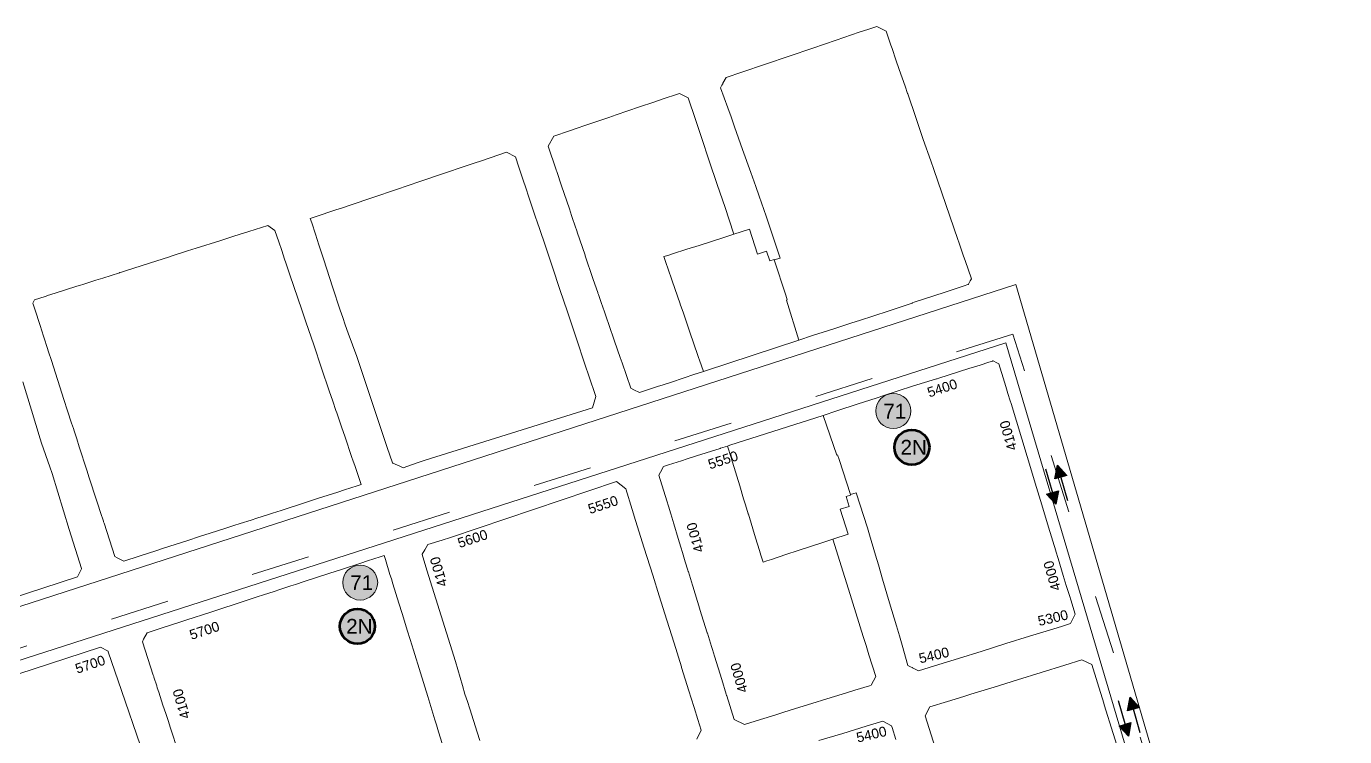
# Model space of a CAD drawing. Header units: millimetres. Extents: x 11558 to 23675, y 49449 to 61482.
# Drawn here: x 15200 to 15735, y 58003 to 58292 of the extents above; entities that cross this region are included whole.
import ezdxf

# ---------------------------------------------------------------- set-up
doc = ezdxf.new("R2010")
doc.units = ezdxf.units.MM
doc.linetypes.add('ACAD_ISO03W100', pattern=[30, 12, -18])
for name, color, linetype in [('0. Plano Base - PLANO', 254, 'Continuous'), ('0. Plano base - sentido calles', 253, 'Continuous'), ('0.BARRIOS - DIVISIÓN', 12, 'ACAD_ISO03W100'), ('7. puesta en valor CC la lucila', 212, 'Continuous'), ('numeración', 7, 'Continuous')]:
    doc.layers.add(name, color=color, linetype=linetype)
for name, color, linetype, true_color in [('Linea 175', 7, 'Continuous', 0x1090da), ('Linea 71 IDA', 7, 'Continuous', 0xff2424), ('Linea 71 REGRESO', 7, 'Continuous', 0x2e62ff)]:
    doc.layers.add(name, color=color, linetype=linetype, true_color=true_color)
doc.layers.get('7. puesta en valor CC la lucila').off()
doc.styles.get("Standard").update_dxf_attribs({"font": 'arial.ttf'})

# ---------------------------------------------------------------- blocks, each defined once
blk = doc.blocks.new('MANZANAS')
at = {"layer": '0. Plano Base - PLANO', "color": 0, "linetype": 'Continuous', "lineweight": 5}
for points in [[(5634099.49, 6180027.43), (5634094.34, 6180032.32), (5634091.25, 6180035.26), (5634087.81, 6180038.53), (5634086.75, 6180039.53), (5634082.37, 6180043.69), (5634078.11, 6180043.69), (5634075.77, 6180041.26), (5634072.9, 6180038.26), (5634066.03, 6180031.1), (5634059.09, 6180023.87), (5634052.09, 6180016.57), (5634045.12, 6180009.31), (5634038.1, 6180001.99), (5634033.36, 6179997.05), (5634033.34, 6179994.4), (5634033.34, 6179994.2), (5634033.33, 6179993.5), (5634033.32, 6179992.33), (5634039.71, 6179986.46), (5634042.52, 6179983.85), (5634045.65, 6179980.92), (5634052.81, 6179974.21), (5634060.09, 6179967.4), (5634064.49, 6179963.28), (5634067.51, 6179960.45), (5634073.74, 6179954.62), (5634075.92, 6179952.58), (5634086.64, 6179942.09), (5634084.9, 6179940.33), (5634095.62, 6179929.83), (5634097.05, 6179928.43), (5634096.81, 6179928.19), (5634108.73, 6179916.03), (5634112.88, 6179920.25), (5634119.27, 6179926.74), (5634124.69, 6179932.2), (5634126.99, 6179934.52), (5634135.57, 6179943.19), (5634142.63, 6179950.62), (5634142.76, 6179950.76), (5634143.28, 6179951.3), (5634152.18, 6179960.45), (5634155.53, 6179963.87), (5634158.16, 6179966.58), (5634159.23, 6179967.69), (5634159.36, 6179967.82), (5634159.45, 6179967.93), (5634159.44, 6179969.57), (5634159.43, 6179970.49), (5634153.74, 6179975.89), (5634152.41, 6179977.16), (5634150.27, 6179979.19), (5634148.06, 6179981.29), (5634147.2, 6179982.11), (5634136.32, 6179992.44), (5634125.44, 6180002.78), (5634122.68, 6180005.4), (5634116.04, 6180011.71), (5634109.19, 6180018.21), (5634101.91, 6180025.13), (5634101.79, 6180025.24)], [(5634046.62, 6179918.89), (5634044.52, 6179920.88), (5634045.66, 6179922.04), (5634047.04, 6179923.43), (5634051.37, 6179927.8), (5634055.07, 6179931.53), (5634062.2, 6179938.72), (5634065.53, 6179942.09), (5634065.27, 6179942.34), (5634057.35, 6179949.97), (5634050.21, 6179956.86), (5634042.95, 6179963.86), (5634035.71, 6179970.83), (5634032.94, 6179973.5), (5634030.18, 6179976.17), (5634023.48, 6179982.63), (5634019.54, 6179982.58), (5634018.97, 6179981.99), (5634014.69, 6179977.53), (5634011.9, 6179974.62), (5634007.73, 6179970.27), (5634000.77, 6179963.02), (5633998.55, 6179960.71), (5633993.79, 6179955.74), (5633991.77, 6179953.64), (5633988.92, 6179950.67), (5633986.89, 6179948.56), (5633982.25, 6179943.72), (5633982.12, 6179939), (5633989.41, 6179932), (5633989.54, 6179931.87), (5633989.91, 6179931.51), (5633994.35, 6179927.25), (5634001.51, 6179920.38), (5634003.58, 6179918.38), (5634004.46, 6179917.54), (5634008.56, 6179913.6), (5634008.71, 6179913.46), (5634015.83, 6179906.61), (5634015.97, 6179906.49), (5634022.99, 6179899.74), (5634023.33, 6179899.42), (5634027.37, 6179895.58), (5634027.56, 6179895.4), (5634027.95, 6179895.03), (5634030.53, 6179892.57), (5634033.35, 6179889.9), (5634034.97, 6179888.37), (5634037.68, 6179885.79), (5634042.19, 6179881.52), (5634045.26, 6179878.6), (5634047.67, 6179876.31), (5634049.32, 6179874.75), (5634057.17, 6179867.29), (5634058.61, 6179867.32), (5634061.12, 6179867.35), (5634062.67, 6179868.94), (5634066.49, 6179872.84), (5634068.19, 6179874.58), (5634070.98, 6179877.43), (5634073.86, 6179880.38), (5634078, 6179884.61), (5634078.11, 6179884.73), (5634080.23, 6179886.89), (5634076.7, 6179890.25), (5634075.84, 6179891.06), (5634075.3, 6179891.58), (5634067.97, 6179898.56), (5634064, 6179902.33), (5634062.11, 6179904.14), (5634059.32, 6179906.8), (5634059.22, 6179906.89), (5634052, 6179913.76), (5634048.08, 6179917.49)], [(5634108.73, 6179916.03), (5634096.81, 6179928.19), (5634097.05, 6179928.43), (5634095.62, 6179929.83), (5634084.9, 6179940.33), (5634084.73, 6179940.51), (5634083.42, 6179939.17), (5634080.46, 6179942.07), (5634077.76, 6179939.32), (5634070.16, 6179946.76), (5634065.53, 6179942.09), (5634062.2, 6179938.72), (5634055.07, 6179931.53), (5634051.37, 6179927.8), (5634047.04, 6179923.43), (5634045.66, 6179922.04), (5634044.52, 6179920.88), (5634046.62, 6179918.89), (5634048.08, 6179917.49), (5634052, 6179913.76), (5634059.22, 6179906.89), (5634059.32, 6179906.8), (5634062.11, 6179904.14), (5634064, 6179902.33), (5634067.97, 6179898.56), (5634075.3, 6179891.58), (5634075.84, 6179891.06), (5634076.7, 6179890.25), (5634080.23, 6179886.89), (5634080.87, 6179887.54)], [(5634243.12, 6179885.92), (5634248.09, 6179880.84), (5634251.06, 6179877.8), (5634254.38, 6179874.41), (5634255.4, 6179873.37), (5634259.63, 6179869.05), (5634259.69, 6179864.79), (5634257.29, 6179862.42), (5634254.34, 6179859.49), (5634247.28, 6179852.52), (5634240.15, 6179845.47), (5634232.96, 6179838.36), (5634225.81, 6179831.29), (5634218.59, 6179824.16), (5634213.72, 6179819.35), (5634211.08, 6179819.29), (5634210.87, 6179819.28), (5634210.17, 6179819.27), (5634209, 6179819.24), (5634203.04, 6179825.54), (5634200.38, 6179828.31), (5634197.41, 6179831.4), (5634190.6, 6179838.46), (5634183.68, 6179845.63), (5634179.49, 6179849.97), (5634176.62, 6179852.95), (5634170.7, 6179859.09), (5634168.62, 6179861.24), (5634157.97, 6179871.8), (5634156.25, 6179870.04), (5634145.59, 6179880.6), (5634144.16, 6179882.02), (5634143.92, 6179881.76), (5634131.59, 6179893.51), (5634135.75, 6179897.72), (5634142.15, 6179904.2), (5634147.52, 6179909.71), (5634149.8, 6179912.04), (5634158.35, 6179920.75), (5634165.67, 6179927.91), (5634165.81, 6179928.05), (5634166.35, 6179928.57), (5634175.36, 6179937.61), (5634178.73, 6179941.01), (5634181.4, 6179943.68), (5634182.49, 6179944.77), (5634182.62, 6179944.9), (5634182.73, 6179945), (5634184.37, 6179945.01), (5634185.29, 6179945.01), (5634190.78, 6179939.41), (5634192.07, 6179938.09), (5634194.13, 6179935.98), (5634196.26, 6179933.8), (5634197.09, 6179932.95), (5634207.59, 6179922.23), (5634218.08, 6179911.51), (5634220.74, 6179908.79), (5634227.15, 6179902.24), (5634233.75, 6179895.49), (5634240.78, 6179888.31), (5634240.9, 6179888.19)], [(5633911.4, 6179869.93), (5633909.91, 6179868.38), (5633911.23, 6179867.1), (5633914.73, 6179863.67), (5633917.93, 6179860.55), (5633922.27, 6179856.3), (5633928.27, 6179850.44), (5633930.75, 6179848.02), (5633937.87, 6179841.06), (5633940.13, 6179838.87), (5633942.44, 6179836.61), (5633945.11, 6179834.16), (5633952.53, 6179827.34), (5633980.5, 6179800.32), (5633985.25, 6179795.72), (5633985.39, 6179795.73), (5633987.49, 6179795.85), (5633988.58, 6179795.91), (5633990.03, 6179795.99), (5633994.19, 6179800.38), (5633996.56, 6179802.89), (5634047.11, 6179853.01), (5634046.17, 6179857.68), (5634039.79, 6179863.85), (5634036.49, 6179867.03), (5634028.01, 6179875.21), (5634019.72, 6179883.22), (5634013.45, 6179889.27), (5634005.94, 6179896.52), (5633998.92, 6179903.3), (5633991.71, 6179910.26), (5633991.47, 6179910.49), (5633984.37, 6179917.35), (5633982.12, 6179919.52), (5633979.18, 6179922.37), (5633975.51, 6179925.9), (5633972.28, 6179929.02), (5633968.21, 6179928.97), (5633963.42, 6179923.99), (5633960.81, 6179921.28), (5633958.67, 6179919.06), (5633956.22, 6179916.51), (5633949.2, 6179909.22), (5633942.44, 6179902.19), (5633935.58, 6179895.07), (5633928.54, 6179887.75), (5633921.78, 6179880.72), (5633919.15, 6179877.99), (5633917.47, 6179876.24)], [(5634131.59, 6179893.51), (5634143.92, 6179881.76), (5634144.16, 6179882.02), (5634145.59, 6179880.6), (5634156.25, 6179870.04), (5634156.42, 6179869.87), (5634155.11, 6179868.54), (5634158.05, 6179865.63), (5634155.34, 6179862.89), (5634162.9, 6179855.4), (5634158.29, 6179850.7), (5634154.97, 6179847.32), (5634147.89, 6179840.09), (5634144.21, 6179836.33), (5634139.91, 6179831.94), (5634138.53, 6179830.54), (5634137.4, 6179829.38), (5634135.37, 6179831.44), (5634133.95, 6179832.89), (5634130.16, 6179836.75), (5634123.18, 6179843.87), (5634123.09, 6179843.96), (5634120.39, 6179846.71), (5634118.56, 6179848.58), (5634114.73, 6179852.49), (5634107.64, 6179859.71), (5634107.11, 6179860.25), (5634106.29, 6179861.09), (5634102.88, 6179864.57), (5634103.52, 6179865.23)], [(5634135.37, 6179831.44), (5634137.4, 6179829.38), (5634138.53, 6179830.54), (5634139.91, 6179831.94), (5634144.21, 6179836.33), (5634147.89, 6179840.09), (5634154.97, 6179847.32), (5634158.29, 6179850.7), (5634158.54, 6179850.44), (5634166.29, 6179842.64), (5634173.29, 6179835.6), (5634180.39, 6179828.44), (5634187.47, 6179821.31), (5634190.18, 6179818.58), (5634192.89, 6179815.86), (5634199.45, 6179809.25), (5634199.46, 6179805.32), (5634198.88, 6179804.74), (5634194.48, 6179800.39), (5634191.62, 6179797.56), (5634187.33, 6179793.33), (5634180.18, 6179786.26), (5634177.9, 6179784), (5634173.01, 6179779.16), (5634170.94, 6179777.12), (5634168, 6179774.22), (5634165.92, 6179772.16), (5634161.16, 6179767.45), (5634156.44, 6179767.25), (5634149.33, 6179774.43), (5634149.2, 6179774.56), (5634148.83, 6179774.93), (5634144.51, 6179779.31), (5634137.53, 6179786.36), (5634135.51, 6179788.41), (5634134.65, 6179789.27), (5634130.65, 6179793.32), (5634130.5, 6179793.46), (5634123.56, 6179800.48), (5634123.43, 6179800.61), (5634116.58, 6179807.53), (5634116.25, 6179807.87), (5634112.35, 6179811.85), (5634112.17, 6179812.04), (5634111.79, 6179812.42), (5634109.3, 6179814.97), (5634106.58, 6179817.75), (5634105.03, 6179819.34), (5634102.41, 6179822.02), (5634098.07, 6179826.46), (5634095.1, 6179829.49), (5634092.78, 6179831.86), (5634091.2, 6179833.49), (5634083.63, 6179841.23), (5634083.63, 6179842.66), (5634083.63, 6179845.18), (5634085.19, 6179846.75), (5634089.04, 6179850.63), (5634090.75, 6179852.35), (5634093.56, 6179855.19), (5634096.46, 6179858.11), (5634100.63, 6179862.31), (5634100.74, 6179862.43), (5634102.88, 6179864.57), (5634106.29, 6179861.09), (5634107.11, 6179860.25), (5634107.64, 6179859.71), (5634114.73, 6179852.49), (5634118.56, 6179848.58), (5634120.39, 6179846.71), (5634123.09, 6179843.96), (5634123.18, 6179843.87), (5634130.16, 6179836.75), (5634133.95, 6179832.89)], [(5633825.73, 6179787.47), (5633825.73, 6179785.96), (5633825.81, 6179785.88), (5633826.02, 6179785.67), (5633826.95, 6179784.75), (5633833.18, 6179778.61), (5633833.58, 6179778.22), (5633839.22, 6179772.65), (5633840.57, 6179771.32), (5633843.21, 6179768.72), (5633855.04, 6179757.05), (5633858.44, 6179753.69), (5633862.19, 6179749.99), (5633863.85, 6179748.36), (5633864.54, 6179747.68), (5633866.98, 6179745.28), (5633869.4, 6179742.88), (5633876.46, 6179735.92), (5633878.78, 6179733.63), (5633880.97, 6179731.47), (5633883.5, 6179728.98), (5633887.43, 6179725.1), (5633888.79, 6179723.76), (5633889.33, 6179723.23), (5633891.99, 6179720.6), (5633892.2, 6179720.39), (5633892.62, 6179719.98), (5633902.76, 6179709.98), (5633903.87, 6179710), (5633906.85, 6179710.08), (5633911.4, 6179714.69), (5633916.71, 6179720.06), (5633918.77, 6179722.15), (5633925.7, 6179729.16), (5633929.85, 6179733.36), (5633932.69, 6179736.23), (5633937.15, 6179740.74), (5633939.88, 6179743.5), (5633941.76, 6179745.4), (5633944.99, 6179748.68), (5633946.73, 6179750.43), (5633949.96, 6179753.7), (5633951.39, 6179755.15), (5633953.99, 6179757.78), (5633961.68, 6179765.56), (5633965.21, 6179769.12), (5633970.99, 6179774.98), (5633973.03, 6179777.04), (5633976.85, 6179780.9), (5633978.01, 6179782.08), (5633976.79, 6179783.25), (5633972.18, 6179787.67), (5633970.83, 6179788.96), (5633969.31, 6179790.43), (5633963.37, 6179796.13), (5633960.19, 6179799.17), (5633955.84, 6179803.35), (5633955.07, 6179804.09), (5633952.23, 6179806.8), (5633948.98, 6179809.92), (5633942, 6179816.62), (5633934.8, 6179823.51), (5633927.66, 6179830.37), (5633926.09, 6179831.87), (5633923.93, 6179833.94), (5633920.37, 6179837.36), (5633913.13, 6179844.3), (5633909.4, 6179847.88), (5633908.25, 6179848.97), (5633905.64, 6179851.48), (5633902.96, 6179854.05), (5633899.38, 6179857.48), (5633895.88, 6179857.94), (5633890.23, 6179852.25), (5633887.28, 6179849.29), (5633885.66, 6179847.66), (5633881.43, 6179843.41), (5633874.34, 6179836.29), (5633871.78, 6179833.72), (5633867.19, 6179829.11), (5633866.34, 6179828.26), (5633860.34, 6179822.23), (5633853.16, 6179815.01), (5633851.91, 6179813.76), (5633851.37, 6179813.22), (5633851.3, 6179813.15), (5633846.24, 6179808.07), (5633844.14, 6179805.96), (5633840.61, 6179802.41), (5633839.28, 6179801.07), (5633838.89, 6179800.68), (5633838.48, 6179800.28), (5633831.92, 6179793.69), (5633829.68, 6179791.44), (5633829.27, 6179791.03), (5633827.03, 6179788.77), (5633826.04, 6179787.78), (5633826, 6179787.74)]]:
    blk.add_lwpolyline(points, close=True, dxfattribs=at)
for points in [[(5634234.19, 6179794.8), (5634224.65, 6179804.43), (5634224.64, 6179808.46), (5634229.93, 6179813.68), (5634234.89, 6179818.58), (5634237.03, 6179820.69), (5634244.1, 6179827.67), (5634251.13, 6179834.62), (5634258.33, 6179841.73), (5634265.51, 6179848.81), (5634270.61, 6179853.85), (5634275.01, 6179854.05), (5634280.48, 6179848.54), (5634283.37, 6179845.64), (5634283.76, 6179845.25), (5634286.57, 6179842.42), (5634287.1, 6179841.89), (5634312.96, 6179815.88)], [(5634068.69, 6179712.09), (5634066.23, 6179714.54), (5634059.17, 6179721.56), (5634056.94, 6179723.77), (5634054.65, 6179726.05), (5634052.16, 6179728.69), (5634045.23, 6179736), (5634017.8, 6179763.57), (5634013.13, 6179768.25), (5634013.14, 6179768.39), (5634013.23, 6179770.5), (5634013.27, 6179771.59), (5634013.33, 6179773.04), (5634017.66, 6179777.26), (5634020.13, 6179779.67), (5634069.5, 6179830.95), (5634074.18, 6179830.09), (5634080.44, 6179823.8), (5634083.67, 6179820.55), (5634091.98, 6179812.19), (5634100.11, 6179804.02), (5634106.25, 6179797.84), (5634113.61, 6179790.44), (5634120.49, 6179783.52), (5634127.56, 6179776.42), (5634127.8, 6179776.18), (5634134.76, 6179769.18), (5634136.96, 6179766.96), (5634139.86, 6179764.07), (5634143.44, 6179760.45), (5634146.61, 6179757.27), (5634146.62, 6179753.19)], [(5634190.95, 6179775.57), (5634195.8, 6179780.31), (5634198.16, 6179782.61), (5634205.3, 6179789.6), (5634210.38, 6179794.57), (5634214.36, 6179794.49), (5634214.91, 6179793.94), (5634218.44, 6179790.39)], [(5633872.64, 6179674.94), (5633893.12, 6179695.72), (5633893.05, 6179699.29), (5633892.94, 6179699.39), (5633881.26, 6179711.26), (5633864.6, 6179728.18), (5633862.49, 6179730.16), (5633855.06, 6179737.13), (5633853.74, 6179738.48), (5633845.32, 6179747.1), (5633836.94, 6179755.69)], [(5633962.02, 6179651.63), (5633954.96, 6179658.58), (5633952.63, 6179660.87), (5633950.44, 6179663.03), (5633947.91, 6179665.52), (5633943.97, 6179669.39), (5633942.61, 6179670.73), (5633942.07, 6179671.26), (5633939.41, 6179673.88), (5633939.19, 6179674.09), (5633938.77, 6179674.51), (5633928.62, 6179684.5), (5633928.63, 6179685.6), (5633928.67, 6179688.58), (5633933.2, 6179693.2), (5633938.5, 6179698.59), (5633940.55, 6179700.68), (5633947.46, 6179707.72), (5633951.6, 6179711.93), (5633954.43, 6179714.81), (5633958.87, 6179719.34), (5633961.59, 6179722.11), (5633963.46, 6179724.02), (5633966.69, 6179727.3), (5633968.42, 6179729.06), (5633971.64, 6179732.34), (5633973.07, 6179733.79), (5633975.66, 6179736.43), (5633983.32, 6179744.24), (5633986.83, 6179747.82), (5633992.6, 6179753.69), (5633994.63, 6179755.75), (5633998.44, 6179759.63), (5633999.6, 6179760.81), (5634000.79, 6179759.61), (5634005.28, 6179755.07), (5634006.59, 6179753.74), (5634008.08, 6179752.23), (5634013.86, 6179746.38), (5634016.95, 6179743.25), (5634021.19, 6179738.95), (5634021.94, 6179738.2), (5634024.7, 6179735.4), (5634027.87, 6179732.2), (5634034.67, 6179725.31), (5634041.67, 6179718.22), (5634048.63, 6179711.18), (5634050.16, 6179709.64), (5634052.26, 6179707.5), (5634055.72, 6179704)], [(5633876.66, 6179636.22), (5633894.03, 6179653.86), (5633914.51, 6179674.64), (5633918.08, 6179674.63), (5633918.19, 6179674.52), (5633930.23, 6179663.02), (5633947.39, 6179646.61), (5633949.41, 6179644.53), (5633956.48, 6179637.2), (5633957.85, 6179635.91), (5633966.59, 6179627.62), (5633975.3, 6179619.36), (5633994.62, 6179601.05), (5633994.7, 6179596.74), (5633990.94, 6179592.88), (5633986.95, 6179588.79), (5633975.23, 6179576.75), (5633955.19, 6179556.17), (5633945.98, 6179546.72)]]:
    blk.add_lwpolyline(points, dxfattribs=at)
blk = doc.blocks.new('71 ida')
at = {"layer": 'Linea 71 IDA', "lineweight": 211, "true_color": 0xededed}
h = blk.add_hatch(color=7, dxfattribs=at)
h.dxf.hatch_style = 1
edge = h.paths.add_edge_path()
edge.add_arc((0, 0), 7.11, 0, 360)
at = {"layer": 'Linea 71 IDA', "lineweight": 9}
blk.add_circle((0, 0), 7.11, dxfattribs=at)
at = {"layer": 'Linea 71 IDA', "lineweight": 15, "insert": (-4.06, 2.93), "char_height": 6, "attachment_point": 1}
blk.add_mtext_dynamic_manual_height_columns('71', width=16.4579, gutter_width=12.5, heights=[0], dxfattribs=at)

msp = doc.modelspace()

# ---------------------------------------------------------------- hatches: boundary and pattern name
at = {"layer": '0. Plano base - sentido calles', "linetype": 'Continuous', "lineweight": 25, "ltscale": 2, "true_color": 0x1a1a1a}
h = msp.add_hatch(color=250, dxfattribs=at)
h.dxf.hatch_style = 1
h.paths.add_polyline_path([(15618.39, 58113.6), (15617.37, 58108.11), (15619.77, 58108.8)])
h.paths.add_polyline_path([(15618.39, 58113.6), (15619.77, 58108.8), (15622.18, 58109.49)])
h = msp.add_hatch(color=250, dxfattribs=at)
h.dxf.hatch_style = 1
h.paths.add_polyline_path([(15617.73, 58097.81), (15618.75, 58103.3), (15616.35, 58102.61)])
h.paths.add_polyline_path([(15617.73, 58097.81), (15616.35, 58102.61), (15613.94, 58101.92)])
h = msp.add_hatch(color=250, dxfattribs=at)
h.dxf.hatch_style = 1
h.paths.add_polyline_path([(15647.88, 58019.43), (15646.85, 58013.93), (15649.26, 58014.62)])
h.paths.add_polyline_path([(15647.88, 58019.43), (15649.26, 58014.62), (15651.66, 58015.31)])
h = msp.add_hatch(color=250, dxfattribs=at)
h.dxf.hatch_style = 1
h.paths.add_polyline_path([(15647.21, 58003.63), (15648.23, 58009.13), (15645.83, 58008.44)])
h.paths.add_polyline_path([(15647.21, 58003.63), (15645.83, 58008.44), (15643.43, 58007.75)])
at = {"layer": 'Linea 175', "lineweight": 211, "true_color": 0xededed}
h = msp.add_hatch(color=7, dxfattribs=at)
h.dxf.hatch_style = 1
edge = h.paths.add_edge_path()
edge.add_arc((15559.24, 58120.94), 7.11, 0, 360)
h = msp.add_hatch(color=7, dxfattribs=at)
h.dxf.hatch_style = 1
edge = h.paths.add_edge_path()
edge.add_arc((15334.09, 58048.24), 7.11, 0, 360)

# ---------------------------------------------------------------- linework, layer by layer
at = {"layer": '0. Plano base - sentido calles', "color": 250, "linetype": 'Continuous', "lineweight": 25, "ltscale": 2, "true_color": 0x1a1a1a}
for points in [[(15622.53, 58099.19), (15618.39, 58113.6), (15622.18, 58109.49), (15617.37, 58108.11), (15618.39, 58113.6)], [(15613.59, 58112.22), (15617.73, 58097.81), (15613.94, 58101.92), (15618.75, 58103.3), (15617.73, 58097.81)], [(15643.07, 58018.05), (15647.21, 58003.63), (15643.43, 58007.75), (15648.23, 58009.13), (15647.21, 58003.63)], [(15652.02, 58005.01), (15647.88, 58019.43), (15651.66, 58015.31), (15646.85, 58013.93), (15647.88, 58019.43)]]:
    msp.add_lwpolyline(points, dxfattribs=at)
at = {"layer": '0.BARRIOS - DIVISIÓN', "color": 14, "lineweight": 18, "ltscale": 2}
msp.add_lwpolyline([(15715, 57785.56), (15659.17, 57980.29), (15600.3, 58166.89), (14700.29, 57882.38), (13687.9, 57563.48), (13967.63, 56603.49), (14314.52, 56710.66), (14354.72, 56697.3), (14379.79, 56701.5), (14680.7, 56781.83), (14509.55, 57399.16), (14769.24, 57483.68), (15026.71, 57568.38), (15362.99, 57676.67), (15715, 57785.56)], dxfattribs=at)
at = {"layer": 'Linea 175', "lineweight": 211}
for centre in [(15559.24, 58120.94), (15334.09, 58048.24)]:
    msp.add_circle(centre, 7.11, dxfattribs=at)
at = {"layer": 'Linea 71 IDA', "lineweight": 15}
msp.add_lwpolyline([(17241.76, 58260.4), (16430.09, 58248.1), (16430.67, 58121.37), (16245.67, 58097.13), (16082.5, 58063.87), (15822.38, 58006.54), (15655.29, 57968.11), (15597.45, 58163.32), (14706.49, 57876.69)], dxfattribs=at)
at = {"layer": 'Linea 71 REGRESO', "lineweight": 15}
msp.add_lwpolyline([(17265.1, 58268.17), (16416.39, 58257.7), (16420.25, 58127.37), (16244.24, 58107.04), (16079.69, 58075.9), (15820.63, 58020.95), (15661.34, 57982.21), (15601.53, 58186.96), (14689.74, 57892.45)], dxfattribs=at)

# ---------------------------------------------------------------- block references
at = {"layer": '0. Plano Base - PLANO', "color": 28, "lineweight": 5, "true_color": 0x0d0d0d, "rotation": 332.5463477508169}
msp.add_blockref('MANZANAS', (-7833237.48, -2828296.13), dxfattribs=at)
at = {"layer": '7. puesta en valor CC la lucila', "color": 250, "lineweight": 30, "rotation": 332.5463477508169}
msp.add_blockref('MANZANAS', (-7833237.48, -2828296.13), dxfattribs=at)
at = {"layer": 'Linea 71 IDA', "lineweight": 15}
for p in [(15551.72, 58135.65), (15335.19, 58066.01)]:
    msp.add_blockref('71 ida', p, dxfattribs=at)

# ---------------------------------------------------------------- texts
at = {"layer": 'Linea 175', "lineweight": 211, "char_height": 5.992, "attachment_point": 1}
for insert in [(15554.65, 58123.94), (15329.51, 58051.24)]:
    msp.add_mtext_dynamic_manual_height_columns('2N', width=9.5749, gutter_width=12.5, heights=[0], dxfattribs=dict(at, insert=insert))
at = {"layer": 'numeración', "color": 251, "true_color": 0x606162, "char_height": 4, "attachment_point": 1}
for s, insert, rotation in [('5400', (15565.07, 58144.92), 18.224), ('4100', (15598.22, 58119.13), 106.0736), ('5550', (15476.02, 58115.72), 18.224), ('5550', (15427.28, 58097.58), 18.224), ('5600', (15374.32, 58083.78), 18.224), ('4100', (15471.07, 58077.73), 106.0736), ('4100', (15366.85, 58063.82), 106.0736), ('4000', (15616.02, 58062.2), 106.0736), ('5300', (15610.03, 58052.22), 13.133), ('5700', (15265.41, 58046.5), 18.224), ('5400', (15561.72, 58037.05), 13.133), ('5700', (15219.01, 58032.76), 18.224), ('4000', (15488.88, 58020.79), 106.0736), ('4100', (15262.38, 58010.18), 106.0736), ('5400', (15536.34, 58004.92), 13.133)]:
    msp.add_mtext_dynamic_manual_height_columns(s, width=16.0314, gutter_width=12.5, heights=[0], dxfattribs=dict(at, insert=insert, rotation=rotation))

doc.saveas('drawing.dxf')
